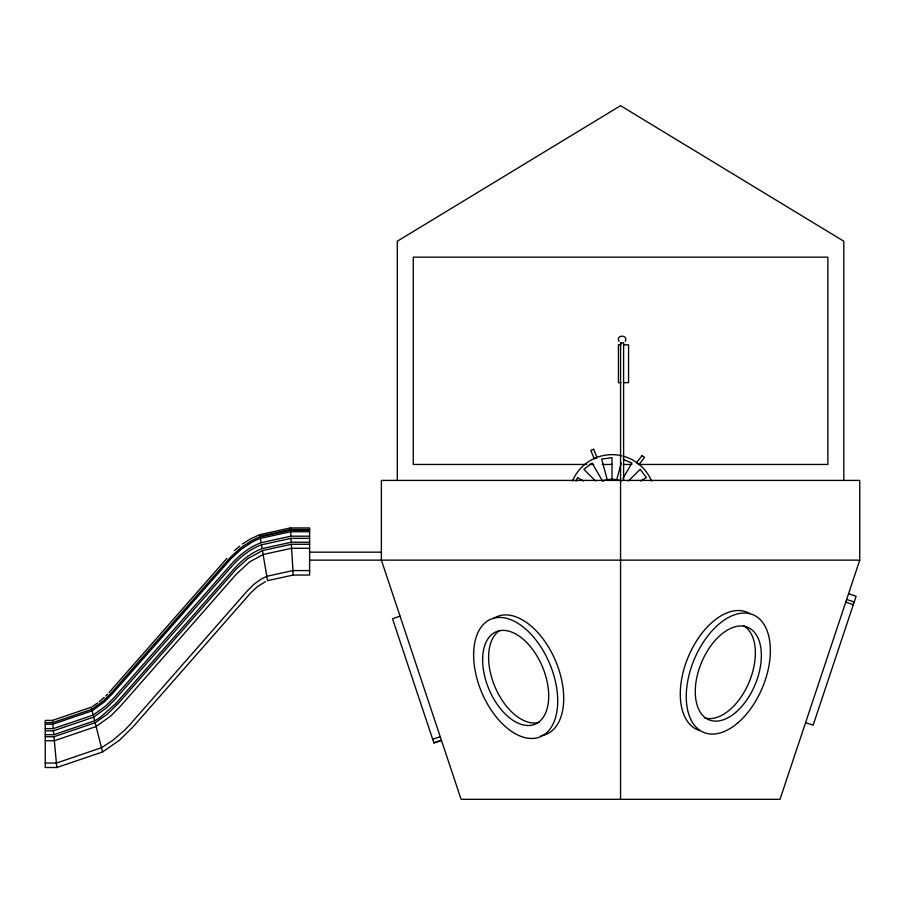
<?xml version="1.0" encoding="UTF-8"?>
<svg xmlns="http://www.w3.org/2000/svg" width="905" height="905" viewBox="0 0 905 905"><rect width="100%" height="100%" fill="white"/><g stroke="black" fill="none" stroke-linecap="round" stroke-linejoin="round"><path stroke-width="1.36" d="M616.599 480.295L621.226 463.032M859.75 560.138L780.019 799.319L461.098 799.319L381.378 560.138L381.378 480.408L859.75 480.408L859.75 560.138L309.612 560.138M576.044 481.189L577.537 477.591L583.487 481.03M625.265 341.332C628.636 334.465 615.524 334.465 618.896 341.332M622.945 478.496L631.882 463.021L623.488 459.548M226.884 558.362L109.064 692.529M105.84 695.855L107.457 694.226M628.466 481.008L640.129 469.344L646.453 477.591L640.491 481.03M104.211 697.416L99.222 701.714M234.418 550.613L239.712 546.088M97.536 703.015L92.401 706.522M242.416 544.029L250.776 538.735L259.769 534.64L290.392 527.932L309.612 527.932L309.612 575.037L293.209 575.037L267.541 580.659L262.461 550.591L291.365 544.256L309.612 544.256M45.25 722.631L52.682 722.631L91.733 709.35L103.475 700.787L111.734 692.438L230.334 557.435L240.538 548.011L251.386 540.805A66.891 66.891 0 0 1 260.131 536.823L290.528 530.16L309.612 530.16M45.25 724.204L52.829 724.204L92.118 710.832L104.109 702.099L112.48 693.649L231.047 558.668L241.126 549.369L251.828 542.253A65.635 65.635 0 0 1 260.391 538.351L290.618 531.733L309.612 531.733M45.25 728.661L53.237 728.661L93.192 715.074L105.919 705.821L114.596 697.076L230.786 564.72C239.09 555.274 249.248 547.14 261.126 542.717L290.89 536.19L309.612 536.19M45.25 730.821L53.44 730.821L93.713 717.122L106.801 707.631L115.625 698.739L231.804 566.383C239.938 557.141 249.871 549.165 261.488 544.821L291.014 538.362L309.612 538.362M45.25 736.727L53.983 736.727L95.138 722.722L107.276 714.215L118.419 703.264L236.793 568.51L248.151 558.408L262.461 550.591M91.733 709.35L91.201 707.224L52.479 720.403L45.25 720.403L45.25 767.508L56.811 767.508L102.57 751.942L119.313 740.369L133.012 726.919L250.911 592.684L257.337 586.745L265.437 581.598M309.612 542.231L291.252 542.231L262.122 548.611C250.968 552.808 241.454 560.489 233.637 569.369L115.693 703.671L100.727 716.941A77.717 77.717 0 0 1 94.652 720.799L53.791 734.702L45.25 734.702M400.055 616.169L392.487 618.692L433.914 742.982L441.482 740.46M432.669 739.238L440.237 736.715M433.846 742.779L441.414 740.256M260.029 536.213L290.494 529.538M621.203 342.814L620.558 342.803L623.602 342.803L623.602 480.408M620.57 342.803L620.558 799.319M620.977 344.828L618.432 344.828L618.432 382.668L620.977 382.668M623.93 344.828L628.556 344.828L628.556 382.668L623.93 382.668M586.712 464.457L413.268 464.457L413.268 257.167L827.86 257.167L827.86 464.457L638.896 464.457M589.54 464.457L593.771 464.457M602.232 464.457L612.097 464.457M623.387 464.457L631.848 464.457M290.528 529.538L309.612 529.538M309.612 548.272L291.614 548.272L263.117 554.505L249.554 561.937L236.499 574.008L120.32 706.353L110.829 715.923L96.1 726.534L54.345 740.731L45.25 740.731M309.612 552.163L381.378 552.163M309.612 570.58L292.937 570.58L266.805 576.304L260.855 579.291L253.943 584.313L247.042 591.18L130.897 723.491A129.155 129.155 0 0 1 124.438 730.324L112.831 740.335L101.484 747.711L56.404 763.051L45.25 763.051M848.562 593.714L856.119 596.225L813.131 725.188L805.574 722.665M846.639 599.472L854.207 601.995M845.756 602.13L853.313 604.653M259.509 536.597L260.131 536.823L259.769 534.64M595.524 481.008L583.861 469.344L592.096 463.021L602.402 480.883M607.379 480.295L601.689 459.05L611.995 457.692L611.995 479.684M92.118 710.832L93.192 715.074M93.713 717.122L94.652 720.799M95.138 722.722L102.57 751.942M260.391 538.351L261.126 542.717M261.488 544.821L262.122 548.611M52.479 720.403L52.682 722.631M52.829 724.204L53.237 728.661M53.44 730.821L53.791 734.702M53.983 736.727L56.811 767.508M290.392 527.932L290.528 530.16L290.528 527.932M290.618 531.733L290.89 536.19M291.014 538.362L291.252 542.231M291.365 544.256L293.209 575.037M843.799 480.408L843.799 241.216L620.558 105.681L397.318 241.216L397.318 480.408M602.707 481.019A25.317 25.317 0 0 1 621.271 481.019M572.424 481.098A42.829 42.829 0 0 1 621.724 455.781M623.07 456.12A42.829 42.829 0 0 1 651.555 481.098M699.904 730.652A63.78 36.89 -67.2 0 1 688.524 656.238A63.78 36.89 -67.2 0 1 749.793 613.647M743.446 625.638A50.148 29.005 -67.2 0 1 749.068 682.246A50.148 29.005 -67.2 0 1 704.69 717.903M493.27 618.613A63.78 36.89 67.2 0 1 556.123 662.211A63.78 36.89 67.2 0 1 541.054 735.708M539.403 722.269A50.148 29.005 67.2 0 1 495.42 687.845A50.148 29.005 67.2 0 1 499.345 630.762M642.064 455.554L636.52 462.783L638.93 464.638L644.473 457.41L642.064 455.554M593.612 449.276L590.807 450.441L594.291 458.858L597.096 457.692L593.612 449.276M737.609 723.061A63.78 36.89 -67.2 0 0 759.182 618.669A63.78 36.89 -67.2 0 0 688.151 678.965A63.78 36.89 -67.2 0 0 737.609 723.061M735.629 712.473A50.148 29.005 -67.2 0 0 752.575 630.4A50.148 29.005 -67.2 0 0 696.748 677.811A50.148 29.005 -67.2 0 0 735.629 712.473M473.666 652.505A63.78 36.89 67.2 0 0 535.059 738.22A63.78 36.89 67.2 0 0 538.283 643.138A63.78 36.89 67.2 0 0 473.666 652.505M482.648 657.946A50.148 29.005 67.2 0 0 530.918 725.335A50.148 29.005 67.2 0 0 533.441 650.582A50.148 29.005 67.2 0 0 482.648 657.946"/></g></svg>
